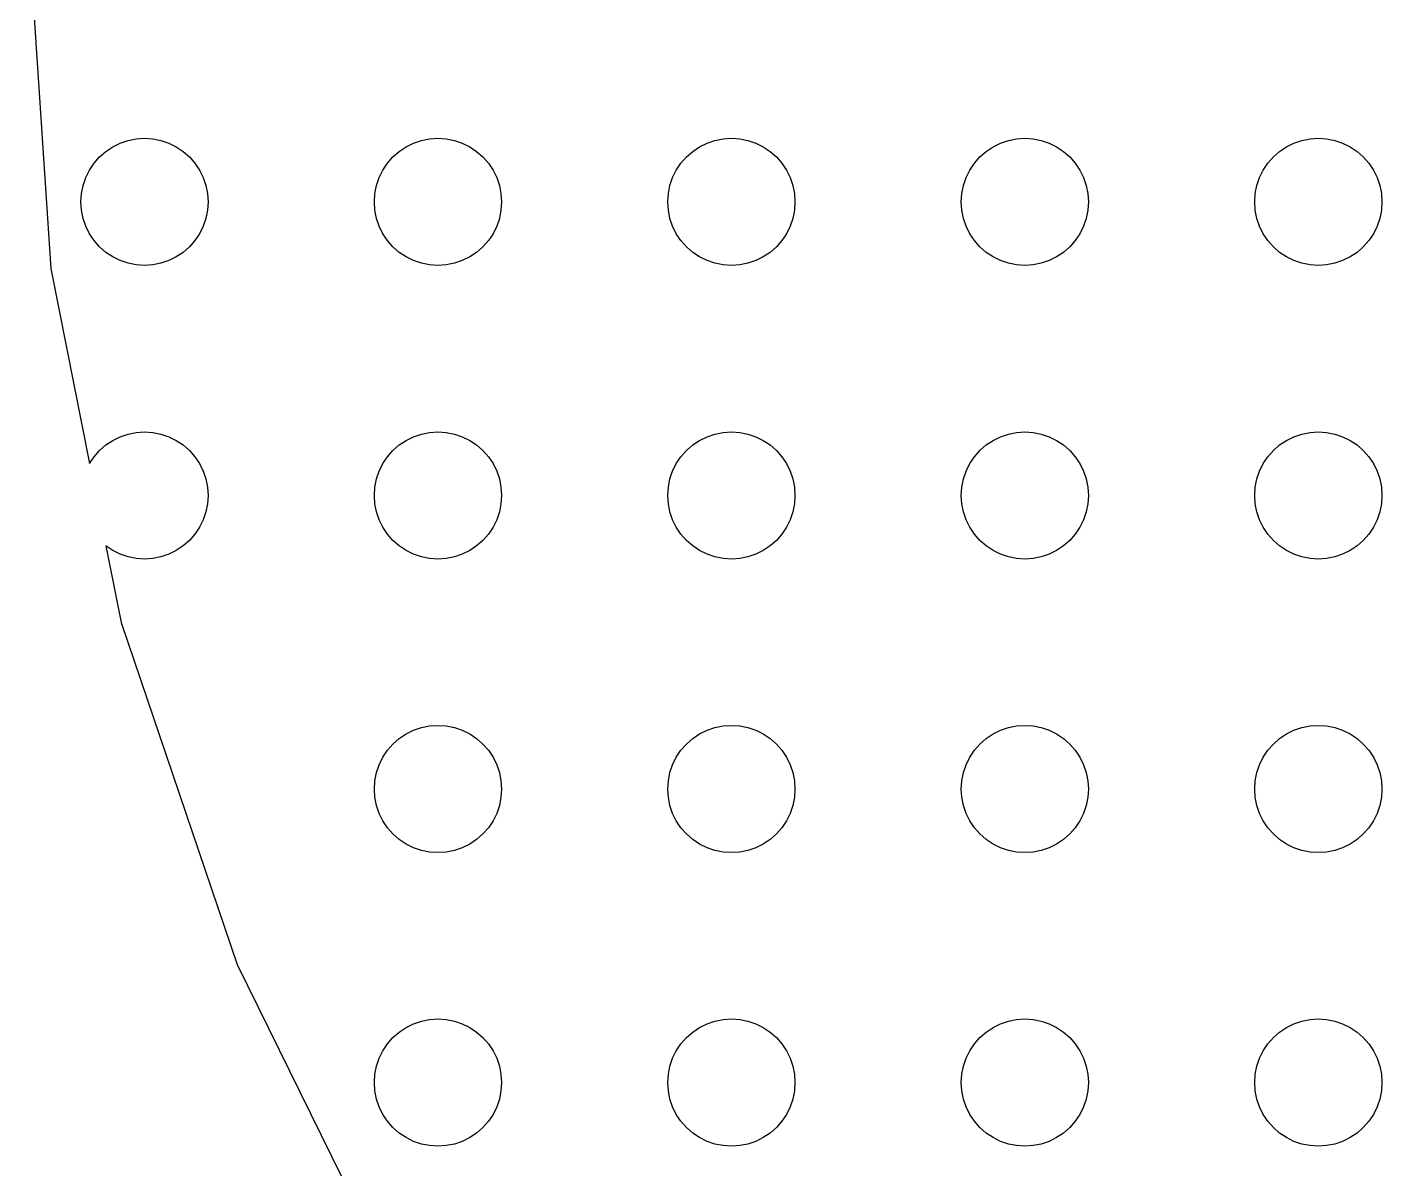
# Model space of a CAD drawing. Header units: metres. Extents: x -141 to 141, y -141 to 141.
# Drawn here: x -141 to -71.8, y -64.4 to -6.1 of the extents above; entities that cross this region are included whole.
import ezdxf

# ---------------------------------------------------------------- set-up
doc = ezdxf.new("R2010")
doc.units = ezdxf.units.M

msp = doc.modelspace()

# ---------------------------------------------------------------- linework, layer by layer
for p, q in [((-141, 0), (-139.794, -18.4042)), ((-135.424, -11.7778), (-135, -11.75)), ((-135, -11.75), (-134.576, -11.7778)), ((-120.424, -11.7778), (-120, -11.75)), ((-120, -11.75), (-119.576, -11.7778)), ((-105.424, -11.7778), (-105, -11.75)), ((-105, -11.75), (-104.576, -11.7778)), ((-90.4242, -11.7778), (-90, -11.75)), ((-90, -11.75), (-89.5758, -11.7778)), ((-75.4242, -11.7778), (-75, -11.75)), ((-75, -11.75), (-74.5758, -11.7778)), ((-137.298, -12.7019), (-136.978, -12.4216)), ((-136.978, -12.4216), (-136.625, -12.1854)), ((-136.625, -12.1854), (-136.244, -11.9974)), ((-136.244, -11.9974), (-135.841, -11.8607)), ((-135.841, -11.8607), (-135.424, -11.7778)), ((-134.576, -11.7778), (-134.159, -11.8607)), ((-134.159, -11.8607), (-133.756, -11.9974)), ((-133.756, -11.9974), (-133.375, -12.1854)), ((-133.375, -12.1854), (-133.022, -12.4216)), ((-133.022, -12.4216), (-132.702, -12.7019)), ((-122.298, -12.7019), (-121.978, -12.4216)), ((-121.978, -12.4216), (-121.625, -12.1854)), ((-121.625, -12.1854), (-121.244, -11.9974)), ((-121.244, -11.9974), (-120.841, -11.8607)), ((-120.841, -11.8607), (-120.424, -11.7778)), ((-119.576, -11.7778), (-119.159, -11.8607)), ((-119.159, -11.8607), (-118.756, -11.9974)), ((-118.756, -11.9974), (-118.375, -12.1854)), ((-118.375, -12.1854), (-118.022, -12.4216)), ((-118.022, -12.4216), (-117.702, -12.7019)), ((-107.298, -12.7019), (-106.978, -12.4216)), ((-106.978, -12.4216), (-106.625, -12.1854)), ((-106.625, -12.1854), (-106.244, -11.9974)), ((-106.244, -11.9974), (-105.841, -11.8607)), ((-105.841, -11.8607), (-105.424, -11.7778)), ((-104.576, -11.7778), (-104.159, -11.8607)), ((-104.159, -11.8607), (-103.756, -11.9974)), ((-103.756, -11.9974), (-103.375, -12.1854)), ((-103.375, -12.1854), (-103.022, -12.4216)), ((-103.022, -12.4216), (-102.702, -12.7019)), ((-92.2981, -12.7019), (-91.9785, -12.4216)), ((-91.9785, -12.4216), (-91.625, -12.1854)), ((-91.625, -12.1854), (-91.2437, -11.9974)), ((-91.2437, -11.9974), (-90.8412, -11.8607)), ((-90.8412, -11.8607), (-90.4242, -11.7778)), ((-89.5758, -11.7778), (-89.1588, -11.8607)), ((-89.1588, -11.8607), (-88.7563, -11.9974)), ((-88.7563, -11.9974), (-88.375, -12.1854)), ((-88.375, -12.1854), (-88.0215, -12.4216)), ((-88.0215, -12.4216), (-87.7019, -12.7019)), ((-77.2981, -12.7019), (-76.9785, -12.4216)), ((-76.9785, -12.4216), (-76.625, -12.1854)), ((-76.625, -12.1854), (-76.2437, -11.9974)), ((-76.2437, -11.9974), (-75.8412, -11.8607)), ((-75.8412, -11.8607), (-75.4242, -11.7778)), ((-74.5758, -11.7778), (-74.1588, -11.8607)), ((-74.1588, -11.8607), (-73.7563, -11.9974)), ((-73.7563, -11.9974), (-73.375, -12.1854)), ((-73.375, -12.1854), (-73.0215, -12.4216)), ((-73.0215, -12.4216), (-72.7019, -12.7019)), ((-137.815, -13.375), (-137.578, -13.0215)), ((-137.578, -13.0215), (-137.298, -12.7019)), ((-132.702, -12.7019), (-132.422, -13.0215)), ((-132.422, -13.0215), (-132.185, -13.375)), ((-122.815, -13.375), (-122.578, -13.0215)), ((-122.578, -13.0215), (-122.298, -12.7019)), ((-117.702, -12.7019), (-117.422, -13.0215)), ((-117.422, -13.0215), (-117.185, -13.375)), ((-107.815, -13.375), (-107.578, -13.0215)), ((-107.578, -13.0215), (-107.298, -12.7019)), ((-102.702, -12.7019), (-102.422, -13.0215)), ((-102.422, -13.0215), (-102.185, -13.375)), ((-92.8146, -13.375), (-92.5784, -13.0215)), ((-92.5784, -13.0215), (-92.2981, -12.7019)), ((-87.7019, -12.7019), (-87.4216, -13.0215)), ((-87.4216, -13.0215), (-87.1854, -13.375)), ((-77.8146, -13.375), (-77.5784, -13.0215)), ((-77.5784, -13.0215), (-77.2981, -12.7019)), ((-72.7019, -12.7019), (-72.4216, -13.0215)), ((-72.4216, -13.0215), (-72.1854, -13.375)), ((-138.139, -14.1588), (-138.003, -13.7563)), ((-138.003, -13.7563), (-137.815, -13.375)), ((-132.185, -13.375), (-131.997, -13.7563)), ((-131.997, -13.7563), (-131.861, -14.1588)), ((-123.139, -14.1588), (-123.003, -13.7563)), ((-123.003, -13.7563), (-122.815, -13.375)), ((-117.185, -13.375), (-116.997, -13.7563)), ((-116.997, -13.7563), (-116.861, -14.1588)), ((-108.139, -14.1588), (-108.003, -13.7563)), ((-108.003, -13.7563), (-107.815, -13.375)), ((-102.185, -13.375), (-101.997, -13.7563)), ((-101.997, -13.7563), (-101.861, -14.1588)), ((-93.1393, -14.1588), (-93.0026, -13.7563)), ((-93.0026, -13.7563), (-92.8146, -13.375)), ((-87.1854, -13.375), (-86.9974, -13.7563)), ((-86.9974, -13.7563), (-86.8607, -14.1588)), ((-78.1393, -14.1588), (-78.0026, -13.7563)), ((-78.0026, -13.7563), (-77.8146, -13.375)), ((-72.1854, -13.375), (-71.9974, -13.7563)), ((-71.9974, -13.7563), (-71.8607, -14.1588)), ((-138.222, -14.5758), (-138.139, -14.1588)), ((-131.861, -14.1588), (-131.778, -14.5758)), ((-123.222, -14.5758), (-123.139, -14.1588)), ((-116.861, -14.1588), (-116.778, -14.5758)), ((-108.222, -14.5758), (-108.139, -14.1588)), ((-101.861, -14.1588), (-101.778, -14.5758)), ((-93.2222, -14.5758), (-93.1393, -14.1588)), ((-86.8607, -14.1588), (-86.7778, -14.5758)), ((-78.2222, -14.5758), (-78.1393, -14.1588)), ((-71.8607, -14.1588), (-71.7778, -14.5758)), ((-138.25, -15), (-138.222, -14.5758)), ((-138.222, -15.4242), (-138.25, -15)), ((-131.778, -14.5758), (-131.75, -15)), ((-131.75, -15), (-131.778, -15.4242)), ((-123.25, -15), (-123.222, -14.5758)), ((-123.222, -15.4242), (-123.25, -15)), ((-116.778, -14.5758), (-116.75, -15)), ((-116.75, -15), (-116.778, -15.4242)), ((-108.25, -15), (-108.222, -14.5758)), ((-108.222, -15.4242), (-108.25, -15)), ((-101.778, -14.5758), (-101.75, -15)), ((-101.75, -15), (-101.778, -15.4242)), ((-93.25, -15), (-93.2222, -14.5758)), ((-93.2222, -15.4242), (-93.25, -15)), ((-86.7778, -14.5758), (-86.75, -15)), ((-86.75, -15), (-86.7778, -15.4242)), ((-78.25, -15), (-78.2222, -14.5758)), ((-78.2222, -15.4242), (-78.25, -15)), ((-71.7778, -14.5758), (-71.75, -15)), ((-71.75, -15), (-71.7778, -15.4242)), ((-138.139, -15.8412), (-138.222, -15.4242)), ((-138.003, -16.2437), (-138.139, -15.8412)), ((-131.861, -15.8412), (-131.997, -16.2437)), ((-131.778, -15.4242), (-131.861, -15.8412)), ((-123.139, -15.8412), (-123.222, -15.4242)), ((-123.003, -16.2437), (-123.139, -15.8412)), ((-116.861, -15.8412), (-116.997, -16.2437)), ((-116.778, -15.4242), (-116.861, -15.8412)), ((-108.139, -15.8412), (-108.222, -15.4242)), ((-108.003, -16.2437), (-108.139, -15.8412)), ((-101.861, -15.8412), (-101.997, -16.2437)), ((-101.778, -15.4242), (-101.861, -15.8412)), ((-93.1393, -15.8412), (-93.2222, -15.4242)), ((-93.0026, -16.2437), (-93.1393, -15.8412)), ((-86.8607, -15.8412), (-86.9974, -16.2437)), ((-86.7778, -15.4242), (-86.8607, -15.8412)), ((-78.1393, -15.8412), (-78.2222, -15.4242)), ((-78.0026, -16.2437), (-78.1393, -15.8412)), ((-71.8607, -15.8412), (-71.9974, -16.2437)), ((-71.7778, -15.4242), (-71.8607, -15.8412)), ((-137.815, -16.625), (-138.003, -16.2437)), ((-131.997, -16.2437), (-132.185, -16.625)), ((-122.815, -16.625), (-123.003, -16.2437)), ((-116.997, -16.2437), (-117.185, -16.625)), ((-107.815, -16.625), (-108.003, -16.2437)), ((-101.997, -16.2437), (-102.185, -16.625)), ((-92.8146, -16.625), (-93.0026, -16.2437)), ((-86.9974, -16.2437), (-87.1854, -16.625)), ((-77.8146, -16.625), (-78.0026, -16.2437)), ((-71.9974, -16.2437), (-72.1854, -16.625)), ((-137.578, -16.9785), (-137.815, -16.625)), ((-137.298, -17.2981), (-137.578, -16.9785)), ((-136.978, -17.5784), (-137.298, -17.2981)), ((-132.702, -17.2981), (-133.022, -17.5784)), ((-132.422, -16.9785), (-132.702, -17.2981)), ((-132.185, -16.625), (-132.422, -16.9785)), ((-122.578, -16.9785), (-122.815, -16.625)), ((-122.298, -17.2981), (-122.578, -16.9785)), ((-121.978, -17.5784), (-122.298, -17.2981)), ((-117.702, -17.2981), (-118.022, -17.5784)), ((-117.422, -16.9785), (-117.702, -17.2981)), ((-117.185, -16.625), (-117.422, -16.9785)), ((-107.578, -16.9785), (-107.815, -16.625)), ((-107.298, -17.2981), (-107.578, -16.9785)), ((-106.978, -17.5784), (-107.298, -17.2981)), ((-102.702, -17.2981), (-103.022, -17.5784)), ((-102.422, -16.9785), (-102.702, -17.2981)), ((-102.185, -16.625), (-102.422, -16.9785)), ((-92.5784, -16.9785), (-92.8146, -16.625)), ((-92.2981, -17.2981), (-92.5784, -16.9785)), ((-91.9785, -17.5784), (-92.2981, -17.2981)), ((-87.7019, -17.2981), (-88.0215, -17.5784)), ((-87.4216, -16.9785), (-87.7019, -17.2981)), ((-87.1854, -16.625), (-87.4216, -16.9785)), ((-77.5784, -16.9785), (-77.8146, -16.625)), ((-77.2981, -17.2981), (-77.5784, -16.9785)), ((-76.9785, -17.5784), (-77.2981, -17.2981)), ((-72.7019, -17.2981), (-73.0215, -17.5784)), ((-72.4216, -16.9785), (-72.7019, -17.2981)), ((-72.1854, -16.625), (-72.4216, -16.9785)), ((-136.625, -17.8146), (-136.978, -17.5784)), ((-136.244, -18.0026), (-136.625, -17.8146)), ((-135.841, -18.1393), (-136.244, -18.0026)), ((-133.756, -18.0026), (-134.159, -18.1393)), ((-133.375, -17.8146), (-133.756, -18.0026)), ((-133.022, -17.5784), (-133.375, -17.8146)), ((-121.625, -17.8146), (-121.978, -17.5784)), ((-121.244, -18.0026), (-121.625, -17.8146)), ((-120.841, -18.1393), (-121.244, -18.0026)), ((-118.756, -18.0026), (-119.159, -18.1393)), ((-118.375, -17.8146), (-118.756, -18.0026)), ((-118.022, -17.5784), (-118.375, -17.8146)), ((-106.625, -17.8146), (-106.978, -17.5784)), ((-106.244, -18.0026), (-106.625, -17.8146)), ((-105.841, -18.1393), (-106.244, -18.0026)), ((-103.756, -18.0026), (-104.159, -18.1393)), ((-103.375, -17.8146), (-103.756, -18.0026)), ((-103.022, -17.5784), (-103.375, -17.8146)), ((-91.625, -17.8146), (-91.9785, -17.5784)), ((-91.2437, -18.0026), (-91.625, -17.8146)), ((-90.8412, -18.1393), (-91.2437, -18.0026)), ((-88.7563, -18.0026), (-89.1588, -18.1393)), ((-88.375, -17.8146), (-88.7563, -18.0026)), ((-88.0215, -17.5784), (-88.375, -17.8146)), ((-76.625, -17.8146), (-76.9785, -17.5784)), ((-76.2437, -18.0026), (-76.625, -17.8146)), ((-75.8412, -18.1393), (-76.2437, -18.0026)), ((-73.7563, -18.0026), (-74.1588, -18.1393)), ((-73.375, -17.8146), (-73.7563, -18.0026)), ((-73.0215, -17.5784), (-73.375, -17.8146)), ((-139.794, -18.4042), (-137.811, -28.3702)), ((-135.424, -18.2222), (-135.841, -18.1393)), ((-135, -18.25), (-135.424, -18.2222)), ((-134.576, -18.2222), (-135, -18.25)), ((-134.159, -18.1393), (-134.576, -18.2222)), ((-120.424, -18.2222), (-120.841, -18.1393)), ((-120, -18.25), (-120.424, -18.2222)), ((-119.576, -18.2222), (-120, -18.25)), ((-119.159, -18.1393), (-119.576, -18.2222)), ((-105.424, -18.2222), (-105.841, -18.1393)), ((-105, -18.25), (-105.424, -18.2222)), ((-104.576, -18.2222), (-105, -18.25)), ((-104.159, -18.1393), (-104.576, -18.2222)), ((-90.4242, -18.2222), (-90.8412, -18.1393)), ((-90, -18.25), (-90.4242, -18.2222)), ((-89.5758, -18.2222), (-90, -18.25)), ((-89.1588, -18.1393), (-89.5758, -18.2222)), ((-75.4242, -18.2222), (-75.8412, -18.1393)), ((-75, -18.25), (-75.4242, -18.2222)), ((-74.5758, -18.2222), (-75, -18.25)), ((-74.1588, -18.1393), (-74.5758, -18.2222)), ((-136.625, -27.1854), (-136.244, -26.9974)), ((-136.244, -26.9974), (-135.841, -26.8607)), ((-135.841, -26.8607), (-135.424, -26.7778)), ((-135.424, -26.7778), (-135, -26.75)), ((-135, -26.75), (-134.576, -26.7778)), ((-134.576, -26.7778), (-134.159, -26.8607)), ((-134.159, -26.8607), (-133.756, -26.9974)), ((-133.756, -26.9974), (-133.375, -27.1854)), ((-121.625, -27.1854), (-121.244, -26.9974)), ((-121.244, -26.9974), (-120.841, -26.8607)), ((-120.841, -26.8607), (-120.424, -26.7778)), ((-120.424, -26.7778), (-120, -26.75)), ((-120, -26.75), (-119.576, -26.7778)), ((-119.576, -26.7778), (-119.159, -26.8607)), ((-119.159, -26.8607), (-118.756, -26.9974)), ((-118.756, -26.9974), (-118.375, -27.1854)), ((-106.625, -27.1854), (-106.244, -26.9974)), ((-106.244, -26.9974), (-105.841, -26.8607)), ((-105.841, -26.8607), (-105.424, -26.7778)), ((-105.424, -26.7778), (-105, -26.75)), ((-105, -26.75), (-104.576, -26.7778)), ((-104.576, -26.7778), (-104.159, -26.8607)), ((-104.159, -26.8607), (-103.756, -26.9974)), ((-103.756, -26.9974), (-103.375, -27.1854)), ((-91.625, -27.1854), (-91.2437, -26.9974)), ((-91.2437, -26.9974), (-90.8412, -26.8607)), ((-90.8412, -26.8607), (-90.4242, -26.7778)), ((-90.4242, -26.7778), (-90, -26.75)), ((-90, -26.75), (-89.5758, -26.7778)), ((-89.5758, -26.7778), (-89.1588, -26.8607)), ((-89.1588, -26.8607), (-88.7563, -26.9974)), ((-88.7563, -26.9974), (-88.375, -27.1854)), ((-76.625, -27.1854), (-76.2437, -26.9974)), ((-76.2437, -26.9974), (-75.8412, -26.8607)), ((-75.8412, -26.8607), (-75.4242, -26.7778)), ((-75.4242, -26.7778), (-75, -26.75)), ((-75, -26.75), (-74.5758, -26.7778)), ((-74.5758, -26.7778), (-74.1588, -26.8607)), ((-74.1588, -26.8607), (-73.7563, -26.9974)), ((-73.7563, -26.9974), (-73.375, -27.1854)), ((-137.298, -27.7019), (-136.978, -27.4216)), ((-136.978, -27.4216), (-136.625, -27.1854)), ((-133.375, -27.1854), (-133.022, -27.4216)), ((-133.022, -27.4216), (-132.702, -27.7019)), ((-122.298, -27.7019), (-121.978, -27.4216)), ((-121.978, -27.4216), (-121.625, -27.1854)), ((-118.375, -27.1854), (-118.022, -27.4216)), ((-118.022, -27.4216), (-117.702, -27.7019)), ((-107.298, -27.7019), (-106.978, -27.4216)), ((-106.978, -27.4216), (-106.625, -27.1854)), ((-103.375, -27.1854), (-103.022, -27.4216)), ((-103.022, -27.4216), (-102.702, -27.7019)), ((-92.2981, -27.7019), (-91.9785, -27.4216)), ((-91.9785, -27.4216), (-91.625, -27.1854)), ((-88.375, -27.1854), (-88.0215, -27.4216)), ((-88.0215, -27.4216), (-87.7019, -27.7019)), ((-77.2981, -27.7019), (-76.9785, -27.4216)), ((-76.9785, -27.4216), (-76.625, -27.1854)), ((-73.375, -27.1854), (-73.0215, -27.4216)), ((-73.0215, -27.4216), (-72.7019, -27.7019)), ((-137.811, -28.3702), (-137.578, -28.0215)), ((-137.578, -28.0215), (-137.298, -27.7019)), ((-132.702, -27.7019), (-132.422, -28.0215)), ((-132.422, -28.0215), (-132.185, -28.375)), ((-132.185, -28.375), (-131.997, -28.7563)), ((-123.003, -28.7563), (-122.815, -28.375)), ((-122.815, -28.375), (-122.578, -28.0215)), ((-122.578, -28.0215), (-122.298, -27.7019)), ((-117.702, -27.7019), (-117.422, -28.0215)), ((-117.422, -28.0215), (-117.185, -28.375)), ((-117.185, -28.375), (-116.997, -28.7563)), ((-108.003, -28.7563), (-107.815, -28.375)), ((-107.815, -28.375), (-107.578, -28.0215)), ((-107.578, -28.0215), (-107.298, -27.7019)), ((-102.702, -27.7019), (-102.422, -28.0215)), ((-102.422, -28.0215), (-102.185, -28.375)), ((-102.185, -28.375), (-101.997, -28.7563)), ((-93.0026, -28.7563), (-92.8146, -28.375)), ((-92.8146, -28.375), (-92.5784, -28.0215)), ((-92.5784, -28.0215), (-92.2981, -27.7019)), ((-87.7019, -27.7019), (-87.4216, -28.0215)), ((-87.4216, -28.0215), (-87.1854, -28.375)), ((-87.1854, -28.375), (-86.9974, -28.7563)), ((-78.0026, -28.7563), (-77.8146, -28.375)), ((-77.8146, -28.375), (-77.5784, -28.0215)), ((-77.5784, -28.0215), (-77.2981, -27.7019)), ((-72.7019, -27.7019), (-72.4216, -28.0215)), ((-72.4216, -28.0215), (-72.1854, -28.375)), ((-72.1854, -28.375), (-71.9974, -28.7563)), ((-131.997, -28.7563), (-131.861, -29.1588)), ((-123.139, -29.1588), (-123.003, -28.7563)), ((-116.997, -28.7563), (-116.861, -29.1588)), ((-108.139, -29.1588), (-108.003, -28.7563)), ((-101.997, -28.7563), (-101.861, -29.1588)), ((-93.1393, -29.1588), (-93.0026, -28.7563)), ((-86.9974, -28.7563), (-86.8607, -29.1588)), ((-78.1393, -29.1588), (-78.0026, -28.7563)), ((-71.9974, -28.7563), (-71.8607, -29.1588)), ((-131.861, -29.1588), (-131.778, -29.5758)), ((-131.778, -29.5758), (-131.75, -30)), ((-123.25, -30), (-123.222, -29.5758)), ((-123.222, -29.5758), (-123.139, -29.1588)), ((-116.861, -29.1588), (-116.778, -29.5758)), ((-116.778, -29.5758), (-116.75, -30)), ((-108.25, -30), (-108.222, -29.5758)), ((-108.222, -29.5758), (-108.139, -29.1588)), ((-101.861, -29.1588), (-101.778, -29.5758)), ((-101.778, -29.5758), (-101.75, -30)), ((-93.25, -30), (-93.2222, -29.5758)), ((-93.2222, -29.5758), (-93.1393, -29.1588)), ((-86.8607, -29.1588), (-86.7778, -29.5758)), ((-86.7778, -29.5758), (-86.75, -30)), ((-78.25, -30), (-78.2222, -29.5758)), ((-78.2222, -29.5758), (-78.1393, -29.1588)), ((-71.8607, -29.1588), (-71.7778, -29.5758)), ((-71.7778, -29.5758), (-71.75, -30)), ((-131.778, -30.4242), (-131.861, -30.8412)), ((-131.75, -30), (-131.778, -30.4242)), ((-123.222, -30.4242), (-123.25, -30)), ((-123.139, -30.8412), (-123.222, -30.4242)), ((-116.778, -30.4242), (-116.861, -30.8412)), ((-116.75, -30), (-116.778, -30.4242)), ((-108.222, -30.4242), (-108.25, -30)), ((-108.139, -30.8412), (-108.222, -30.4242)), ((-101.778, -30.4242), (-101.861, -30.8412)), ((-101.75, -30), (-101.778, -30.4242)), ((-93.2222, -30.4242), (-93.25, -30)), ((-93.1393, -30.8412), (-93.2222, -30.4242)), ((-86.7778, -30.4242), (-86.8607, -30.8412)), ((-86.75, -30), (-86.7778, -30.4242)), ((-78.2222, -30.4242), (-78.25, -30)), ((-78.1393, -30.8412), (-78.2222, -30.4242)), ((-71.7778, -30.4242), (-71.8607, -30.8412)), ((-71.75, -30), (-71.7778, -30.4242)), ((-131.861, -30.8412), (-131.997, -31.2437)), ((-123.003, -31.2437), (-123.139, -30.8412)), ((-116.861, -30.8412), (-116.997, -31.2437)), ((-108.003, -31.2437), (-108.139, -30.8412)), ((-101.861, -30.8412), (-101.997, -31.2437)), ((-93.0026, -31.2437), (-93.1393, -30.8412)), ((-86.8607, -30.8412), (-86.9974, -31.2437)), ((-78.0026, -31.2437), (-78.1393, -30.8412)), ((-71.8607, -30.8412), (-71.9974, -31.2437)), ((-132.185, -31.625), (-132.422, -31.9785)), ((-131.997, -31.2437), (-132.185, -31.625)), ((-122.815, -31.625), (-123.003, -31.2437)), ((-122.578, -31.9785), (-122.815, -31.625)), ((-117.185, -31.625), (-117.422, -31.9785)), ((-116.997, -31.2437), (-117.185, -31.625)), ((-107.815, -31.625), (-108.003, -31.2437)), ((-107.578, -31.9785), (-107.815, -31.625)), ((-102.185, -31.625), (-102.422, -31.9785)), ((-101.997, -31.2437), (-102.185, -31.625)), ((-92.8146, -31.625), (-93.0026, -31.2437)), ((-92.5784, -31.9785), (-92.8146, -31.625)), ((-87.1854, -31.625), (-87.4216, -31.9785)), ((-86.9974, -31.2437), (-87.1854, -31.625)), ((-77.8146, -31.625), (-78.0026, -31.2437)), ((-77.5784, -31.9785), (-77.8146, -31.625)), ((-72.1854, -31.625), (-72.4216, -31.9785)), ((-71.9974, -31.2437), (-72.1854, -31.625)), ((-132.702, -32.2981), (-133.022, -32.5784)), ((-132.422, -31.9785), (-132.702, -32.2981)), ((-122.298, -32.2981), (-122.578, -31.9785)), ((-121.978, -32.5784), (-122.298, -32.2981)), ((-117.702, -32.2981), (-118.022, -32.5784)), ((-117.422, -31.9785), (-117.702, -32.2981)), ((-107.298, -32.2981), (-107.578, -31.9785)), ((-106.978, -32.5784), (-107.298, -32.2981)), ((-102.702, -32.2981), (-103.022, -32.5784)), ((-102.422, -31.9785), (-102.702, -32.2981)), ((-92.2981, -32.2981), (-92.5784, -31.9785)), ((-91.9785, -32.5784), (-92.2981, -32.2981)), ((-87.7019, -32.2981), (-88.0215, -32.5784)), ((-87.4216, -31.9785), (-87.7019, -32.2981)), ((-77.2981, -32.2981), (-77.5784, -31.9785)), ((-76.9785, -32.5784), (-77.2981, -32.2981)), ((-72.7019, -32.2981), (-73.0215, -32.5784)), ((-72.4216, -31.9785), (-72.7019, -32.2981)), ((-136.625, -32.8146), (-136.974, -32.5816)), ((-136.974, -32.5816), (-136.196, -36.4935)), ((-136.244, -33.0026), (-136.625, -32.8146)), ((-135.841, -33.1393), (-136.244, -33.0026)), ((-135.424, -33.2222), (-135.841, -33.1393)), ((-135, -33.25), (-135.424, -33.2222)), ((-134.576, -33.2222), (-135, -33.25)), ((-134.159, -33.1393), (-134.576, -33.2222)), ((-133.756, -33.0026), (-134.159, -33.1393)), ((-133.375, -32.8146), (-133.756, -33.0026)), ((-133.022, -32.5784), (-133.375, -32.8146)), ((-121.625, -32.8146), (-121.978, -32.5784)), ((-121.244, -33.0026), (-121.625, -32.8146)), ((-120.841, -33.1393), (-121.244, -33.0026)), ((-120.424, -33.2222), (-120.841, -33.1393)), ((-120, -33.25), (-120.424, -33.2222)), ((-119.576, -33.2222), (-120, -33.25)), ((-119.159, -33.1393), (-119.576, -33.2222)), ((-118.756, -33.0026), (-119.159, -33.1393)), ((-118.375, -32.8146), (-118.756, -33.0026)), ((-118.022, -32.5784), (-118.375, -32.8146)), ((-106.625, -32.8146), (-106.978, -32.5784)), ((-106.244, -33.0026), (-106.625, -32.8146)), ((-105.841, -33.1393), (-106.244, -33.0026)), ((-105.424, -33.2222), (-105.841, -33.1393)), ((-105, -33.25), (-105.424, -33.2222)), ((-104.576, -33.2222), (-105, -33.25)), ((-104.159, -33.1393), (-104.576, -33.2222)), ((-103.756, -33.0026), (-104.159, -33.1393)), ((-103.375, -32.8146), (-103.756, -33.0026)), ((-103.022, -32.5784), (-103.375, -32.8146)), ((-91.625, -32.8146), (-91.9785, -32.5784)), ((-91.2437, -33.0026), (-91.625, -32.8146)), ((-90.8412, -33.1393), (-91.2437, -33.0026)), ((-90.4242, -33.2222), (-90.8412, -33.1393)), ((-90, -33.25), (-90.4242, -33.2222)), ((-89.5758, -33.2222), (-90, -33.25)), ((-89.1588, -33.1393), (-89.5758, -33.2222)), ((-88.7563, -33.0026), (-89.1588, -33.1393)), ((-88.375, -32.8146), (-88.7563, -33.0026)), ((-88.0215, -32.5784), (-88.375, -32.8146)), ((-76.625, -32.8146), (-76.9785, -32.5784)), ((-76.2437, -33.0026), (-76.625, -32.8146)), ((-75.8412, -33.1393), (-76.2437, -33.0026)), ((-75.4242, -33.2222), (-75.8412, -33.1393)), ((-75, -33.25), (-75.4242, -33.2222)), ((-74.5758, -33.2222), (-75, -33.25)), ((-74.1588, -33.1393), (-74.5758, -33.2222)), ((-73.7563, -33.0026), (-74.1588, -33.1393)), ((-73.375, -32.8146), (-73.7563, -33.0026)), ((-73.0215, -32.5784), (-73.375, -32.8146)), ((-136.196, -36.4935), (-130.267, -53.9584)), ((-121.978, -42.4216), (-121.625, -42.1854)), ((-121.625, -42.1854), (-121.244, -41.9974)), ((-121.244, -41.9974), (-120.841, -41.8607)), ((-120.841, -41.8607), (-120.424, -41.7778)), ((-120.424, -41.7778), (-120, -41.75)), ((-120, -41.75), (-119.576, -41.7778)), ((-119.576, -41.7778), (-119.159, -41.8607)), ((-119.159, -41.8607), (-118.756, -41.9974)), ((-118.756, -41.9974), (-118.375, -42.1854)), ((-118.375, -42.1854), (-118.022, -42.4216)), ((-106.978, -42.4216), (-106.625, -42.1854)), ((-106.625, -42.1854), (-106.244, -41.9974)), ((-106.244, -41.9974), (-105.841, -41.8607)), ((-105.841, -41.8607), (-105.424, -41.7778)), ((-105.424, -41.7778), (-105, -41.75)), ((-105, -41.75), (-104.576, -41.7778)), ((-104.576, -41.7778), (-104.159, -41.8607)), ((-104.159, -41.8607), (-103.756, -41.9974)), ((-103.756, -41.9974), (-103.375, -42.1854)), ((-103.375, -42.1854), (-103.022, -42.4216)), ((-91.9785, -42.4216), (-91.625, -42.1854)), ((-91.625, -42.1854), (-91.2437, -41.9974)), ((-91.2437, -41.9974), (-90.8412, -41.8607)), ((-90.8412, -41.8607), (-90.4242, -41.7778)), ((-90.4242, -41.7778), (-90, -41.75)), ((-90, -41.75), (-89.5758, -41.7778)), ((-89.5758, -41.7778), (-89.1588, -41.8607)), ((-89.1588, -41.8607), (-88.7563, -41.9974)), ((-88.7563, -41.9974), (-88.375, -42.1854)), ((-88.375, -42.1854), (-88.0215, -42.4216)), ((-76.9785, -42.4216), (-76.625, -42.1854)), ((-76.625, -42.1854), (-76.2437, -41.9974)), ((-76.2437, -41.9974), (-75.8412, -41.8607)), ((-75.8412, -41.8607), (-75.4242, -41.7778)), ((-75.4242, -41.7778), (-75, -41.75)), ((-75, -41.75), (-74.5758, -41.7778)), ((-74.5758, -41.7778), (-74.1588, -41.8607)), ((-74.1588, -41.8607), (-73.7563, -41.9974)), ((-73.7563, -41.9974), (-73.375, -42.1854)), ((-73.375, -42.1854), (-73.0215, -42.4216)), ((-122.578, -43.0215), (-122.298, -42.7019)), ((-122.298, -42.7019), (-121.978, -42.4216)), ((-118.022, -42.4216), (-117.702, -42.7019)), ((-117.702, -42.7019), (-117.422, -43.0215)), ((-107.578, -43.0215), (-107.298, -42.7019)), ((-107.298, -42.7019), (-106.978, -42.4216)), ((-103.022, -42.4216), (-102.702, -42.7019)), ((-102.702, -42.7019), (-102.422, -43.0215)), ((-92.5784, -43.0215), (-92.2981, -42.7019)), ((-92.2981, -42.7019), (-91.9785, -42.4216)), ((-88.0215, -42.4216), (-87.7019, -42.7019)), ((-87.7019, -42.7019), (-87.4216, -43.0215)), ((-77.5784, -43.0215), (-77.2981, -42.7019)), ((-77.2981, -42.7019), (-76.9785, -42.4216)), ((-73.0215, -42.4216), (-72.7019, -42.7019)), ((-72.7019, -42.7019), (-72.4216, -43.0215)), ((-123.003, -43.7563), (-122.815, -43.375)), ((-122.815, -43.375), (-122.578, -43.0215)), ((-117.422, -43.0215), (-117.185, -43.375)), ((-117.185, -43.375), (-116.997, -43.7563)), ((-108.003, -43.7563), (-107.815, -43.375)), ((-107.815, -43.375), (-107.578, -43.0215)), ((-102.422, -43.0215), (-102.185, -43.375)), ((-102.185, -43.375), (-101.997, -43.7563)), ((-93.0026, -43.7563), (-92.8146, -43.375)), ((-92.8146, -43.375), (-92.5784, -43.0215)), ((-87.4216, -43.0215), (-87.1854, -43.375)), ((-87.1854, -43.375), (-86.9974, -43.7563)), ((-78.0026, -43.7563), (-77.8146, -43.375)), ((-77.8146, -43.375), (-77.5784, -43.0215)), ((-72.4216, -43.0215), (-72.1854, -43.375)), ((-72.1854, -43.375), (-71.9974, -43.7563)), ((-123.222, -44.5758), (-123.139, -44.1588)), ((-123.139, -44.1588), (-123.003, -43.7563)), ((-116.997, -43.7563), (-116.861, -44.1588)), ((-116.861, -44.1588), (-116.778, -44.5758)), ((-108.222, -44.5758), (-108.139, -44.1588)), ((-108.139, -44.1588), (-108.003, -43.7563)), ((-101.997, -43.7563), (-101.861, -44.1588)), ((-101.861, -44.1588), (-101.778, -44.5758)), ((-93.2222, -44.5758), (-93.1393, -44.1588)), ((-93.1393, -44.1588), (-93.0026, -43.7563)), ((-86.9974, -43.7563), (-86.8607, -44.1588)), ((-86.8607, -44.1588), (-86.7778, -44.5758)), ((-78.2222, -44.5758), (-78.1393, -44.1588)), ((-78.1393, -44.1588), (-78.0026, -43.7563)), ((-71.9974, -43.7563), (-71.8607, -44.1588)), ((-71.8607, -44.1588), (-71.7778, -44.5758)), ((-123.25, -45), (-123.222, -44.5758)), ((-123.222, -45.4242), (-123.25, -45)), ((-116.778, -44.5758), (-116.75, -45)), ((-116.75, -45), (-116.778, -45.4242)), ((-108.25, -45), (-108.222, -44.5758)), ((-108.222, -45.4242), (-108.25, -45)), ((-101.778, -44.5758), (-101.75, -45)), ((-101.75, -45), (-101.778, -45.4242)), ((-93.25, -45), (-93.2222, -44.5758)), ((-93.2222, -45.4242), (-93.25, -45)), ((-86.7778, -44.5758), (-86.75, -45)), ((-86.75, -45), (-86.7778, -45.4242)), ((-78.25, -45), (-78.2222, -44.5758)), ((-78.2222, -45.4242), (-78.25, -45)), ((-71.7778, -44.5758), (-71.75, -45)), ((-71.75, -45), (-71.7778, -45.4242)), ((-123.139, -45.8412), (-123.222, -45.4242)), ((-116.778, -45.4242), (-116.861, -45.8412)), ((-108.139, -45.8412), (-108.222, -45.4242)), ((-101.778, -45.4242), (-101.861, -45.8412)), ((-93.1393, -45.8412), (-93.2222, -45.4242)), ((-86.7778, -45.4242), (-86.8607, -45.8412)), ((-78.1393, -45.8412), (-78.2222, -45.4242)), ((-71.7778, -45.4242), (-71.8607, -45.8412)), ((-123.003, -46.2437), (-123.139, -45.8412)), ((-122.815, -46.625), (-123.003, -46.2437)), ((-116.997, -46.2437), (-117.185, -46.625)), ((-116.861, -45.8412), (-116.997, -46.2437)), ((-108.003, -46.2437), (-108.139, -45.8412)), ((-107.815, -46.625), (-108.003, -46.2437)), ((-101.997, -46.2437), (-102.185, -46.625)), ((-101.861, -45.8412), (-101.997, -46.2437)), ((-93.0026, -46.2437), (-93.1393, -45.8412)), ((-92.8146, -46.625), (-93.0026, -46.2437)), ((-86.9974, -46.2437), (-87.1854, -46.625)), ((-86.8607, -45.8412), (-86.9974, -46.2437)), ((-78.0026, -46.2437), (-78.1393, -45.8412)), ((-77.8146, -46.625), (-78.0026, -46.2437)), ((-71.9974, -46.2437), (-72.1854, -46.625)), ((-71.8607, -45.8412), (-71.9974, -46.2437)), ((-122.578, -46.9785), (-122.815, -46.625)), ((-122.298, -47.2981), (-122.578, -46.9785)), ((-117.422, -46.9785), (-117.702, -47.2981)), ((-117.185, -46.625), (-117.422, -46.9785)), ((-107.578, -46.9785), (-107.815, -46.625)), ((-107.298, -47.2981), (-107.578, -46.9785)), ((-102.422, -46.9785), (-102.702, -47.2981)), ((-102.185, -46.625), (-102.422, -46.9785)), ((-92.5784, -46.9785), (-92.8146, -46.625)), ((-92.2981, -47.2981), (-92.5784, -46.9785)), ((-87.4216, -46.9785), (-87.7019, -47.2981)), ((-87.1854, -46.625), (-87.4216, -46.9785)), ((-77.5784, -46.9785), (-77.8146, -46.625)), ((-77.2981, -47.2981), (-77.5784, -46.9785)), ((-72.4216, -46.9785), (-72.7019, -47.2981)), ((-72.1854, -46.625), (-72.4216, -46.9785)), ((-121.978, -47.5784), (-122.298, -47.2981)), ((-121.625, -47.8146), (-121.978, -47.5784)), ((-118.022, -47.5784), (-118.375, -47.8146)), ((-117.702, -47.2981), (-118.022, -47.5784)), ((-106.978, -47.5784), (-107.298, -47.2981)), ((-106.625, -47.8146), (-106.978, -47.5784)), ((-103.022, -47.5784), (-103.375, -47.8146)), ((-102.702, -47.2981), (-103.022, -47.5784)), ((-91.9785, -47.5784), (-92.2981, -47.2981)), ((-91.625, -47.8146), (-91.9785, -47.5784)), ((-88.0215, -47.5784), (-88.375, -47.8146)), ((-87.7019, -47.2981), (-88.0215, -47.5784)), ((-76.9785, -47.5784), (-77.2981, -47.2981)), ((-76.625, -47.8146), (-76.9785, -47.5784)), ((-73.0215, -47.5784), (-73.375, -47.8146)), ((-72.7019, -47.2981), (-73.0215, -47.5784)), ((-121.244, -48.0026), (-121.625, -47.8146)), ((-120.841, -48.1393), (-121.244, -48.0026)), ((-120.424, -48.2222), (-120.841, -48.1393)), ((-120, -48.25), (-120.424, -48.2222)), ((-119.576, -48.2222), (-120, -48.25)), ((-119.159, -48.1393), (-119.576, -48.2222)), ((-118.756, -48.0026), (-119.159, -48.1393)), ((-118.375, -47.8146), (-118.756, -48.0026)), ((-106.244, -48.0026), (-106.625, -47.8146)), ((-105.841, -48.1393), (-106.244, -48.0026)), ((-105.424, -48.2222), (-105.841, -48.1393)), ((-105, -48.25), (-105.424, -48.2222)), ((-104.576, -48.2222), (-105, -48.25)), ((-104.159, -48.1393), (-104.576, -48.2222)), ((-103.756, -48.0026), (-104.159, -48.1393)), ((-103.375, -47.8146), (-103.756, -48.0026)), ((-91.2437, -48.0026), (-91.625, -47.8146)), ((-90.8412, -48.1393), (-91.2437, -48.0026)), ((-90.4242, -48.2222), (-90.8412, -48.1393)), ((-90, -48.25), (-90.4242, -48.2222)), ((-89.5758, -48.2222), (-90, -48.25)), ((-89.1588, -48.1393), (-89.5758, -48.2222)), ((-88.7563, -48.0026), (-89.1588, -48.1393)), ((-88.375, -47.8146), (-88.7563, -48.0026)), ((-76.2437, -48.0026), (-76.625, -47.8146)), ((-75.8412, -48.1393), (-76.2437, -48.0026)), ((-75.4242, -48.2222), (-75.8412, -48.1393)), ((-75, -48.25), (-75.4242, -48.2222)), ((-74.5758, -48.2222), (-75, -48.25)), ((-74.1588, -48.1393), (-74.5758, -48.2222)), ((-73.7563, -48.0026), (-74.1588, -48.1393)), ((-73.375, -47.8146), (-73.7563, -48.0026)), ((-130.267, -53.9584), (-122.11, -70.5)), ((-120.841, -56.8607), (-120.424, -56.7778)), ((-120.424, -56.7778), (-120, -56.75)), ((-120, -56.75), (-119.576, -56.7778)), ((-119.576, -56.7778), (-119.159, -56.8607)), ((-105.841, -56.8607), (-105.424, -56.7778)), ((-105.424, -56.7778), (-105, -56.75)), ((-105, -56.75), (-104.576, -56.7778)), ((-104.576, -56.7778), (-104.159, -56.8607)), ((-90.8412, -56.8607), (-90.4242, -56.7778)), ((-90.4242, -56.7778), (-90, -56.75)), ((-90, -56.75), (-89.5758, -56.7778)), ((-89.5758, -56.7778), (-89.1588, -56.8607)), ((-75.8412, -56.8607), (-75.4242, -56.7778)), ((-75.4242, -56.7778), (-75, -56.75)), ((-75, -56.75), (-74.5758, -56.7778)), ((-74.5758, -56.7778), (-74.1588, -56.8607)), ((-122.298, -57.7019), (-121.978, -57.4216)), ((-121.978, -57.4216), (-121.625, -57.1854)), ((-121.625, -57.1854), (-121.244, -56.9974)), ((-121.244, -56.9974), (-120.841, -56.8607)), ((-119.159, -56.8607), (-118.756, -56.9974)), ((-118.756, -56.9974), (-118.375, -57.1854)), ((-118.375, -57.1854), (-118.022, -57.4216)), ((-118.022, -57.4216), (-117.702, -57.7019)), ((-107.298, -57.7019), (-106.978, -57.4216)), ((-106.978, -57.4216), (-106.625, -57.1854)), ((-106.625, -57.1854), (-106.244, -56.9974)), ((-106.244, -56.9974), (-105.841, -56.8607)), ((-104.159, -56.8607), (-103.756, -56.9974)), ((-103.756, -56.9974), (-103.375, -57.1854)), ((-103.375, -57.1854), (-103.022, -57.4216)), ((-103.022, -57.4216), (-102.702, -57.7019)), ((-92.2981, -57.7019), (-91.9785, -57.4216)), ((-91.9785, -57.4216), (-91.625, -57.1854)), ((-91.625, -57.1854), (-91.2437, -56.9974)), ((-91.2437, -56.9974), (-90.8412, -56.8607)), ((-89.1588, -56.8607), (-88.7563, -56.9974)), ((-88.7563, -56.9974), (-88.375, -57.1854)), ((-88.375, -57.1854), (-88.0215, -57.4216)), ((-88.0215, -57.4216), (-87.7019, -57.7019)), ((-77.2981, -57.7019), (-76.9785, -57.4216)), ((-76.9785, -57.4216), (-76.625, -57.1854)), ((-76.625, -57.1854), (-76.2437, -56.9974)), ((-76.2437, -56.9974), (-75.8412, -56.8607)), ((-74.1588, -56.8607), (-73.7563, -56.9974)), ((-73.7563, -56.9974), (-73.375, -57.1854)), ((-73.375, -57.1854), (-73.0215, -57.4216)), ((-73.0215, -57.4216), (-72.7019, -57.7019)), ((-122.815, -58.375), (-122.578, -58.0215)), ((-122.578, -58.0215), (-122.298, -57.7019)), ((-117.702, -57.7019), (-117.422, -58.0215)), ((-117.422, -58.0215), (-117.185, -58.375)), ((-107.815, -58.375), (-107.578, -58.0215)), ((-107.578, -58.0215), (-107.298, -57.7019)), ((-102.702, -57.7019), (-102.422, -58.0215)), ((-102.422, -58.0215), (-102.185, -58.375)), ((-92.8146, -58.375), (-92.5784, -58.0215)), ((-92.5784, -58.0215), (-92.2981, -57.7019)), ((-87.7019, -57.7019), (-87.4216, -58.0215)), ((-87.4216, -58.0215), (-87.1854, -58.375)), ((-77.8146, -58.375), (-77.5784, -58.0215)), ((-77.5784, -58.0215), (-77.2981, -57.7019)), ((-72.7019, -57.7019), (-72.4216, -58.0215)), ((-72.4216, -58.0215), (-72.1854, -58.375)), ((-123.139, -59.1588), (-123.003, -58.7563)), ((-123.003, -58.7563), (-122.815, -58.375)), ((-117.185, -58.375), (-116.997, -58.7563)), ((-116.997, -58.7563), (-116.861, -59.1588)), ((-108.139, -59.1588), (-108.003, -58.7563)), ((-108.003, -58.7563), (-107.815, -58.375)), ((-102.185, -58.375), (-101.997, -58.7563)), ((-101.997, -58.7563), (-101.861, -59.1588)), ((-93.1393, -59.1588), (-93.0026, -58.7563)), ((-93.0026, -58.7563), (-92.8146, -58.375)), ((-87.1854, -58.375), (-86.9974, -58.7563)), ((-86.9974, -58.7563), (-86.8607, -59.1588)), ((-78.1393, -59.1588), (-78.0026, -58.7563)), ((-78.0026, -58.7563), (-77.8146, -58.375)), ((-72.1854, -58.375), (-71.9974, -58.7563)), ((-71.9974, -58.7563), (-71.8607, -59.1588)), ((-123.222, -59.5758), (-123.139, -59.1588)), ((-116.861, -59.1588), (-116.778, -59.5758)), ((-108.222, -59.5758), (-108.139, -59.1588)), ((-101.861, -59.1588), (-101.778, -59.5758)), ((-93.2222, -59.5758), (-93.1393, -59.1588)), ((-86.8607, -59.1588), (-86.7778, -59.5758)), ((-78.2222, -59.5758), (-78.1393, -59.1588)), ((-71.8607, -59.1588), (-71.7778, -59.5758)), ((-123.25, -60), (-123.222, -59.5758)), ((-123.222, -60.4242), (-123.25, -60)), ((-116.778, -59.5758), (-116.75, -60)), ((-116.75, -60), (-116.778, -60.4242)), ((-108.25, -60), (-108.222, -59.5758)), ((-108.222, -60.4242), (-108.25, -60)), ((-101.778, -59.5758), (-101.75, -60)), ((-101.75, -60), (-101.778, -60.4242)), ((-93.25, -60), (-93.2222, -59.5758)), ((-93.2222, -60.4242), (-93.25, -60)), ((-86.7778, -59.5758), (-86.75, -60)), ((-86.75, -60), (-86.7778, -60.4242)), ((-78.25, -60), (-78.2222, -59.5758)), ((-78.2222, -60.4242), (-78.25, -60)), ((-71.7778, -59.5758), (-71.75, -60)), ((-71.75, -60), (-71.7778, -60.4242)), ((-123.139, -60.8412), (-123.222, -60.4242)), ((-123.003, -61.2437), (-123.139, -60.8412)), ((-116.861, -60.8412), (-116.997, -61.2437)), ((-116.778, -60.4242), (-116.861, -60.8412)), ((-108.139, -60.8412), (-108.222, -60.4242)), ((-108.003, -61.2437), (-108.139, -60.8412)), ((-101.861, -60.8412), (-101.997, -61.2437)), ((-101.778, -60.4242), (-101.861, -60.8412)), ((-93.1393, -60.8412), (-93.2222, -60.4242)), ((-93.0026, -61.2437), (-93.1393, -60.8412)), ((-86.8607, -60.8412), (-86.9974, -61.2437)), ((-86.7778, -60.4242), (-86.8607, -60.8412)), ((-78.1393, -60.8412), (-78.2222, -60.4242)), ((-78.0026, -61.2437), (-78.1393, -60.8412)), ((-71.8607, -60.8412), (-71.9974, -61.2437)), ((-71.7778, -60.4242), (-71.8607, -60.8412)), ((-122.815, -61.625), (-123.003, -61.2437)), ((-122.578, -61.9785), (-122.815, -61.625)), ((-117.185, -61.625), (-117.422, -61.9785)), ((-116.997, -61.2437), (-117.185, -61.625)), ((-107.815, -61.625), (-108.003, -61.2437)), ((-107.578, -61.9785), (-107.815, -61.625)), ((-102.185, -61.625), (-102.422, -61.9785)), ((-101.997, -61.2437), (-102.185, -61.625)), ((-92.8146, -61.625), (-93.0026, -61.2437)), ((-92.5784, -61.9785), (-92.8146, -61.625)), ((-87.1854, -61.625), (-87.4216, -61.9785)), ((-86.9974, -61.2437), (-87.1854, -61.625)), ((-77.8146, -61.625), (-78.0026, -61.2437)), ((-77.5784, -61.9785), (-77.8146, -61.625)), ((-72.1854, -61.625), (-72.4216, -61.9785)), ((-71.9974, -61.2437), (-72.1854, -61.625)), ((-122.298, -62.2981), (-122.578, -61.9785)), ((-121.978, -62.5784), (-122.298, -62.2981)), ((-117.702, -62.2981), (-118.022, -62.5784)), ((-117.422, -61.9785), (-117.702, -62.2981)), ((-107.298, -62.2981), (-107.578, -61.9785)), ((-106.978, -62.5784), (-107.298, -62.2981)), ((-102.702, -62.2981), (-103.022, -62.5784)), ((-102.422, -61.9785), (-102.702, -62.2981)), ((-92.2981, -62.2981), (-92.5784, -61.9785)), ((-91.9785, -62.5784), (-92.2981, -62.2981)), ((-87.7019, -62.2981), (-88.0215, -62.5784)), ((-87.4216, -61.9785), (-87.7019, -62.2981)), ((-77.2981, -62.2981), (-77.5784, -61.9785)), ((-76.9785, -62.5784), (-77.2981, -62.2981)), ((-72.7019, -62.2981), (-73.0215, -62.5784)), ((-72.4216, -61.9785), (-72.7019, -62.2981)), ((-121.625, -62.8146), (-121.978, -62.5784)), ((-121.244, -63.0026), (-121.625, -62.8146)), ((-120.841, -63.1393), (-121.244, -63.0026)), ((-118.756, -63.0026), (-119.159, -63.1393)), ((-118.375, -62.8146), (-118.756, -63.0026)), ((-118.022, -62.5784), (-118.375, -62.8146)), ((-106.625, -62.8146), (-106.978, -62.5784)), ((-106.244, -63.0026), (-106.625, -62.8146)), ((-105.841, -63.1393), (-106.244, -63.0026)), ((-103.756, -63.0026), (-104.159, -63.1393)), ((-103.375, -62.8146), (-103.756, -63.0026)), ((-103.022, -62.5784), (-103.375, -62.8146)), ((-91.625, -62.8146), (-91.9785, -62.5784)), ((-91.2437, -63.0026), (-91.625, -62.8146)), ((-90.8412, -63.1393), (-91.2437, -63.0026)), ((-88.7563, -63.0026), (-89.1588, -63.1393)), ((-88.375, -62.8146), (-88.7563, -63.0026)), ((-88.0215, -62.5784), (-88.375, -62.8146)), ((-76.625, -62.8146), (-76.9785, -62.5784)), ((-76.2437, -63.0026), (-76.625, -62.8146)), ((-75.8412, -63.1393), (-76.2437, -63.0026)), ((-73.7563, -63.0026), (-74.1588, -63.1393)), ((-73.375, -62.8146), (-73.7563, -63.0026)), ((-73.0215, -62.5784), (-73.375, -62.8146)), ((-120.424, -63.2222), (-120.841, -63.1393)), ((-120, -63.25), (-120.424, -63.2222)), ((-119.576, -63.2222), (-120, -63.25)), ((-119.159, -63.1393), (-119.576, -63.2222)), ((-105.424, -63.2222), (-105.841, -63.1393)), ((-105, -63.25), (-105.424, -63.2222)), ((-104.576, -63.2222), (-105, -63.25)), ((-104.159, -63.1393), (-104.576, -63.2222)), ((-90.4242, -63.2222), (-90.8412, -63.1393)), ((-90, -63.25), (-90.4242, -63.2222)), ((-89.5758, -63.2222), (-90, -63.25)), ((-89.1588, -63.1393), (-89.5758, -63.2222)), ((-75.4242, -63.2222), (-75.8412, -63.1393)), ((-75, -63.25), (-75.4242, -63.2222)), ((-74.5758, -63.2222), (-75, -63.25)), ((-74.1588, -63.1393), (-74.5758, -63.2222))]:
    msp.add_line(p, q)

doc.saveas('drawing.dxf')
